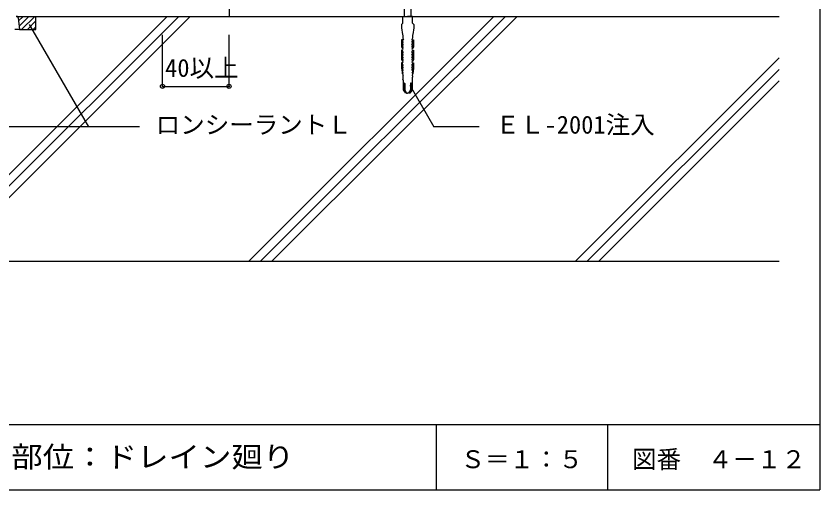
# Model space of a CAD drawing. Units: millimetres, scale not verified. Extents: x -388 to 412, y -610 to 620.
# Drawn here: x -80.1 to 411.9, y 30.3 to 320.4 of the extents above; entities that cross this region are included whole.
import ezdxf
from ezdxf.enums import TextEntityAlignment as Align

# ---------------------------------------------------------------- set-up
doc = ezdxf.new("R2010")
doc.units = ezdxf.units.MM
doc.header["$LTSCALE"] = 5
doc.header["$PDMODE"] = 32
doc.header["$PDSIZE"] = 2.5
for name, color, linetype in [('2-2_in line', 7, 'Continuous'), ('2-3', 3, 'Continuous'), ('2-7_ビス', 7, 'Continuous'), ('2-A_moji', 7, 'Continuous'), ('2-B_dim', 7, 'Continuous'), ('2-D_ハッチ他', 4, 'Continuous'), ('2-E_con他', 4, 'Continuous'), ('F-2', 7, 'Continuous'), ('F-5', 6, 'Continuous'), ('F-7', 1, 'Continuous'), ('F-A', 7, 'Continuous')]:
    doc.layers.add(name, color=color, linetype=linetype)
doc.styles.add('HG丸ｺﾞｼｯｸM-PRO', font='')
doc.styles.add('ＭＳ ゴシック', font='')
doc.styles.get('HG丸ｺﾞｼｯｸM-PRO').set_extended_font_data('HG丸ｺﾞｼｯｸM-PRO')
doc.styles.get('ＭＳ ゴシック').set_extended_font_data('MS Gothic')

msp = doc.modelspace()

# ---------------------------------------------------------------- linework, layer by layer
at = {"layer": '2-2_in line'}
for p, q in [((50.276, 325.283), (50.276, 320.283)), ((-79.843, 320.283), (386.947, 320.283))]:
    msp.add_line(p, q, dxfattribs=at)
msp.add_lwpolyline([(-77.961, 312.287), (-67.961, 312.287), (-67.961, 320.283)], dxfattribs=at)
at = {"layer": '2-3'}
msp.add_line((-133.311, 170.283), (386.947, 170.283), dxfattribs=at)
at = {"layer": '2-7_ビス'}
for p, q in [((157.539, 325.283), (157.539, 320.283)), ((161.539, 325.283), (161.539, 320.283)), ((-78.851, 319.407), (-77.961, 312.287)), ((-77.961, 312.287), (-80.961, 312.287)), ((156.37, 300.659), (156.37, 300.659)), ((156.37, 300.659), (156.37, 300.659)), ((162.708, 300.659), (162.708, 300.659)), ((162.708, 300.659), (162.708, 300.659)), ((156.37, 284.992), (156.803, 284.168)), ((162.708, 284.992), (162.275, 284.168))]:
    msp.add_line(p, q, dxfattribs=at)
for points in [[(156.539, 316.188), (156.539, 320.283), (159.539, 320.283)], [(162.539, 316.188), (162.539, 320.283), (159.539, 320.283)], [(156.539, 316.188), (155.789, 315.363), (155.789, 313.265), (156.337, 309.147), (156.579, 308.74), (156.539, 308.74), (156.539, 306.926), (156.972, 306.101)], [(162.539, 316.188), (163.289, 315.363), (163.289, 313.265), (162.741, 309.147), (162.499, 308.74), (162.539, 308.74), (162.539, 306.926), (162.106, 306.101)], [(156.842, 305.854), (155.864, 305.854), (155.864, 301.62), (156.366, 300.659), (156.37, 300.659)], [(156.911, 304.534), (156.403, 305.359), (156.403, 305.854)], [(162.168, 304.534), (162.675, 305.359), (162.675, 305.854)], [(162.236, 305.854), (163.214, 305.854), (163.214, 301.62), (162.713, 300.659), (162.708, 300.659)], [(156.37, 300.659), (156.374, 301.136), (156.691, 301.154)], [(156.911, 302.968), (156.403, 303.792), (156.403, 304.27), (156.752, 304.287)], [(156.854, 301.401), (156.403, 302.226), (156.403, 302.703), (156.751, 302.72)], [(162.168, 302.968), (162.675, 303.792), (162.675, 304.27), (162.326, 304.287)], [(162.225, 301.401), (162.675, 302.226), (162.675, 302.703), (162.327, 302.72)], [(162.708, 300.659), (162.704, 301.136), (162.387, 301.154)], [(156.403, 299.587), (155.864, 299.587), (155.864, 293.79), (156.37, 292.826)], [(156.911, 298.268), (156.403, 299.092), (156.403, 299.587)], [(156.911, 296.701), (156.403, 297.526), (156.403, 298.003), (156.751, 298.02)], [(156.911, 295.134), (156.403, 295.959), (156.403, 296.436), (156.751, 296.454)], [(162.168, 298.268), (162.675, 299.092), (162.675, 299.587)], [(162.168, 296.701), (162.675, 297.526), (162.675, 298.003), (162.327, 298.02)], [(162.168, 295.134), (162.675, 295.959), (162.675, 296.436), (162.327, 296.454)], [(162.675, 299.587), (163.214, 299.587), (163.214, 293.79), (162.708, 292.826)], [(156.403, 291.754), (155.864, 291.754), (155.864, 288.505), (156.37, 284.992), (156.371, 285.47), (156.679, 285.487)], [(156.37, 292.826), (156.374, 293.303), (156.695, 293.32)], [(156.853, 293.568), (156.403, 294.392), (156.403, 294.87), (156.751, 294.887)], [(156.911, 290.434), (156.403, 291.259), (156.403, 291.754)], [(162.168, 290.434), (162.675, 291.259), (162.675, 291.754)], [(162.225, 293.568), (162.675, 294.392), (162.675, 294.87), (162.327, 294.887)], [(162.708, 292.826), (162.704, 293.303), (162.384, 293.32)], [(162.675, 291.754), (163.214, 291.754), (163.214, 288.505), (162.708, 284.992), (162.708, 285.47), (162.399, 285.487)], [(156.824, 285.734), (156.373, 286.559), (156.375, 287.036), (156.698, 287.054)], [(156.846, 287.301), (156.382, 288.126), (156.386, 288.603), (156.721, 288.62)], [(156.878, 288.868), (156.398, 289.692), (156.403, 290.17), (156.751, 290.187)], [(162.2, 288.868), (162.68, 289.692), (162.675, 290.17), (162.327, 290.187)], [(162.232, 287.301), (162.696, 288.126), (162.692, 288.603), (162.357, 288.62)], [(162.254, 285.734), (162.705, 286.559), (162.703, 287.036), (162.381, 287.054)], [(156.673, 283.92), (156.539, 283.92), (156.539, 283.137), (156.689, 283.137), (156.689, 281.529), (156.696, 281.529)], [(156.746, 281.199), (156.746, 275.249), (157.186, 274.597), (158.189, 273.283), (158.338, 273.283), (157.253, 275.249), (157.253, 279.22)], [(162.332, 281.199), (162.332, 275.249), (161.892, 274.597), (160.889, 273.283), (160.74, 273.283), (161.825, 275.249), (161.825, 279.22)], [(162.405, 283.92), (162.539, 283.92), (162.539, 283.137), (162.389, 283.137), (162.389, 281.529), (162.383, 281.529)], [(157.837, 279.22), (157.837, 275.249), (158.922, 273.283), (159.539, 273.283)], [(161.241, 279.22), (161.241, 275.249), (160.156, 273.283), (159.539, 273.283)]]:
    msp.add_lwpolyline(points, dxfattribs=at)
msp.add_arc((-79.843, 319.283), 1, 7.11577, 105.00047, dxfattribs=at)
for centre, major_axis, start_param, end_param in [((156.832, 306.025), (0, -0.172), 0.06848, 2.1628795), ((162.247, 306.025), (0, -0.172), 4.1203058, 6.2147054), ((156.349, 300.123), (0, -0.536), 0.0442118, 3.0973809), ((156.646, 301.377), (0, -0.229), 0.2312026, 1.6765256), ((156.703, 304.51), (0, -0.229), 0.2312026, 1.6765256), ((156.703, 302.943), (0, -0.229), 0.2312026, 1.6765256), ((162.375, 304.51), (0, -0.229), 4.6066597, 6.0519827), ((162.375, 302.943), (0, -0.229), 4.6066597, 6.0519827), ((162.432, 301.377), (0, -0.229), 4.6066597, 6.0519827), ((162.729, 300.123), (0, -0.536), 3.1858044, 6.2389735), ((156.703, 298.243), (0, -0.229), 0.2312026, 1.6765256), ((156.703, 296.677), (0, -0.229), 0.2312026, 1.6765256), ((162.375, 298.243), (0, -0.229), 4.6066597, 6.0519827), ((162.375, 296.677), (0, -0.229), 4.6066597, 6.0519827), ((156.349, 292.29), (0, -0.536), 0.0442118, 3.0973809), ((156.646, 293.543), (0, -0.229), 0.2312026, 1.6765256), ((156.703, 295.11), (0, -0.229), 0.2312026, 1.6765256), ((156.703, 290.41), (0, -0.229), 0.2312026, 1.6765256), ((162.375, 295.11), (0, -0.229), 4.6066597, 6.0519827), ((162.375, 290.41), (0, -0.229), 4.6066597, 6.0519827), ((162.432, 293.543), (0, -0.229), 4.6066597, 6.0519827), ((162.729, 292.29), (0, -0.536), 3.1858044, 6.2389735), ((156.617, 285.71), (0, -0.229), 0.2312026, 1.6765256), ((156.639, 287.277), (0, -0.229), 0.2312026, 1.6765256), ((156.671, 288.843), (0, -0.229), 0.2312026, 1.6765256), ((162.407, 288.843), (0, -0.229), 4.6066597, 6.0519827), ((162.439, 287.277), (0, -0.229), 4.6066597, 6.0519827), ((162.462, 285.71), (0, -0.229), 4.6066597, 6.0519827), ((156.661, 284.093), (0, -0.174), 0.0818475, 2.1771705), ((156.019, 281.235), (0, -0.8), 1.5261677, 1.947508), ((162.418, 284.093), (0, -0.174), 4.1060148, 6.2013378), ((163.059, 281.235), (0, -0.8), 4.3356773, 4.7570176), ((157.545, 279.21), (0, -0.321), 1.5390306, 4.6806232), ((161.533, 279.21), (0, -0.321), 1.6025621, 4.7441547)]:
    msp.add_ellipse(centre, major_axis=major_axis, ratio=0.909574, start_param=start_param, end_param=end_param, dxfattribs=at)
at = {"layer": '2-A_moji'}
for p, q in [((-72.033, 315.364), (-35.821, 252.643)), ((160.91, 278.045), (175.576, 252.643)), ((-4.635, 252.643), (-103.303, 252.643)), ((203.36, 252.643), (175.576, 252.643))]:
    msp.add_line(p, q, dxfattribs=at)
at = {"layer": '2-B_dim'}
for p, q in [((9.539, 277.416), (9.539, 308.879)), ((50.276, 277.416), (50.276, 308.879)), ((9.539, 277.416), (50.276, 277.416))]:
    msp.add_line(p, q, dxfattribs=at)
at = {"layer": '2-B_dim', "color": 1}
for p in [(9.539, 277.416), (50.276, 277.416)]:
    msp.add_point(p, dxfattribs=at)
at = {"layer": '2-D_ハッチ他'}
for p, q in [((-78.605, 317.44), (-75.762, 320.283)), ((-78.212, 314.297), (-72.226, 320.283)), ((-76.687, 312.287), (-68.691, 320.283)), ((-73.152, 312.287), (-67.961, 317.478)), ((-69.616, 312.287), (-67.961, 313.942))]:
    msp.add_line(p, q, dxfattribs=at)
at = {"layer": '2-E_con他'}
for p, q in [((-120.461, 187.441), (12.381, 320.283)), ((-120.461, 180.37), (19.452, 320.283)), ((-120.461, 173.299), (26.524, 320.283)), ((62.381, 170.283), (212.381, 320.283)), ((69.452, 170.283), (219.452, 320.283)), ((76.524, 170.283), (226.524, 320.283)), ((262.381, 170.283), (386.947, 294.849)), ((269.452, 170.283), (386.947, 287.778)), ((276.524, 170.283), (386.947, 280.706))]:
    msp.add_line(p, q, dxfattribs=at)
at = {"layer": 'F-2'}
for p, q in [((176.947, 70.283), (176.947, 30.283)), ((281.947, 70.283), (281.947, 30.283))]:
    msp.add_line(p, q, dxfattribs=at)
at = {"layer": 'F-5'}
msp.add_line((-388.053, 70.283), (411.947, 70.283), dxfattribs=at)
at = {"layer": 'F-7'}
for p in [(411.947, 620.283), (-388.053, 30.283)]:
    msp.add_line(p, (411.947, 30.283), dxfattribs=at)

# ---------------------------------------------------------------- texts
at = {"layer": '2-A_moji', "style": 'ＭＳ ゴシック'}
for s, p in [('ＥＬ-2001注入', (213.36, 245.143)), ('ロンシーラントＬ', (5.365, 245.143))]:
    msp.add_text(s, height=11, dxfattribs=at).set_placement(p, align=Align.BOTTOM_LEFT)
at = {"layer": '2-B_dim', "style": 'ＭＳ ゴシック'}
msp.add_text('40以上', height=11, dxfattribs=at).set_placement((11.11, 279.916), align=Align.BOTTOM_LEFT)
at = {"layer": 'F-A', "style": 'HG丸ｺﾞｼｯｸM-PRO', "width": 1.1}
msp.add_text('部位：ドレイン廻り', height=12.83, dxfattribs=at).set_placement((-83.053, 40.283), align=Align.BOTTOM_LEFT)
at = {"layer": 'F-A', "style": 'HG丸ｺﾞｼｯｸM-PRO'}
for s, p in [('Ｓ＝１：５', (191.947, 40.283)), ('図番', (296.947, 40.283)), ('４－１２', (343.364, 40.283))]:
    msp.add_text(s, height=11, dxfattribs=at).set_placement(p, align=Align.BOTTOM_LEFT)

doc.saveas('drawing.dxf')
